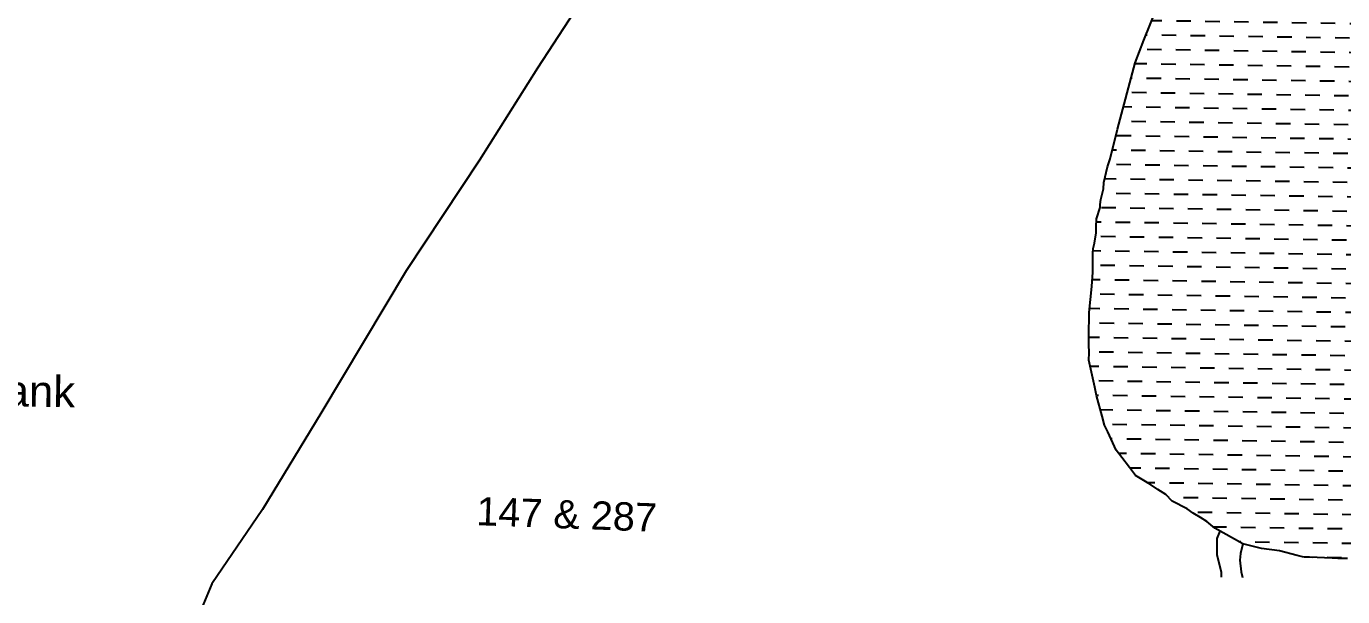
# Model space of a CAD drawing. Header units: inches. Extents: x 341797 to 347342, y 1572885 to 1580736.
# Drawn here: x 344606 to 345180, y 1577464 to 1577713 of the extents above; entities that cross this region are included whole.
import ezdxf

# ---------------------------------------------------------------- set-up
doc = ezdxf.new("R2010")
doc.units = ezdxf.units.IN
doc.header["$MEASUREMENT"] = 0
for name, color, linetype in [('PLAT NOS', 6, 'Continuous'), ('ROADS', 2, 'Continuous'), ('TANKS', 4, 'Continuous')]:
    doc.layers.add(name, color=color, linetype=linetype)
doc.styles.get("Standard").update_dxf_attribs({"font": 'arial.ttf'})

msp = doc.modelspace()

# ---------------------------------------------------------------- hatches: boundary and pattern name
at = {"layer": 'TANKS'}
h = msp.add_hatch(dxfattribs=at)
h.set_pattern_fill('DASH', color=256, scale=500, angle=-0.86361, style=0)
h.set_pattern_definition([(359.1364, (343215.46, 1577580.3147), (6.393162, 6.203283), [6.298938, -6.298938])])
h.paths.add_polyline_path([(345471.69, 1577848.86), (345461.04, 1577862.51), (345451.52, 1577878.78), (345448.48, 1577887.58), (345435.99, 1577910.03), (345424.93, 1577923.42), (345411.43, 1577932.93), (345409.43, 1577933.06), (345402.63, 1577936.06), (345385.79, 1577943.32), (345366.55, 1577952.1), (345351.71, 1577960.59), (345331.48, 1577972.62), (345318.59, 1577979.11), (345307.87, 1577982.61), (345288.77, 1577986.25), (345276.97, 1577987.47), (345261.36, 1577986.35), (345257.79, 1577985.36), (345251.48, 1577983.15), (345238.73, 1577977.48), (345227.06, 1577967.6), (345214.31, 1577954.93), (345203.75, 1577941.79), (345187.22, 1577918.26), (345164.8, 1577881.72), (345142.45, 1577835), (345132.97, 1577813.98), (345122.03, 1577790.24), (345116.07, 1577775.5), (345112.37, 1577763.6), (345110.64, 1577759.61), (345107.81, 1577749.19), (345107.34, 1577745.94), (345105.94, 1577741.45), (345103.54, 1577734.61), (345102.28, 1577731.35), (345099.09, 1577721.58), (345093.23, 1577707.09), (345089.37, 1577697.28), (345081.73, 1577668.24), (345078.51, 1577655.4), (345077.41, 1577651.8), (345075.81, 1577644.98), (345075.64, 1577642.32), (345074.49, 1577637.62), (345074.16, 1577635.42), (345074.1, 1577634.09), (345072.61, 1577629.14), (345072.43, 1577625.73), (345072.39, 1577623.07), (345071.7, 1577618.58), (345071.04, 1577616.26), (345070.92, 1577614.14), (345070.97, 1577610.41), (345070.9, 1577605.86), (345070.6, 1577599.69), (345069.41, 1577588.37), (345069.25, 1577577.86), (345069.2, 1577574.39), (345069.32, 1577570.76), (345069.27, 1577567.46), (345071.8, 1577555.8), (345072.59, 1577552.15), (345075, 1577543.04), (345076.12, 1577539.13), (345077.52, 1577536.32), (345081.21, 1577528.2), (345083.54, 1577525.04), (345086.94, 1577520.76), (345089.6, 1577517.25), (345096.06, 1577513.24), (345099.25, 1577511.16), (345102.77, 1577508.99), (345105.52, 1577505.99), (345112.17, 1577502.73), (345114.76, 1577500.83), (345117.86, 1577498.84), (345120.63, 1577497.19), (345124.14, 1577494.26), (345136.44, 1577487.36), (345139.88, 1577486.54), (345144.58, 1577485.39), (345152.31, 1577484.38), (345160.02, 1577482.26), (345162.39, 1577481.71), (345165.52, 1577481.51), (345175.37, 1577481.17), (345177.79, 1577481.03), (345182.04, 1577480.93), (345189.24, 1577480.72), (345193.06, 1577480.66), (345196.73, 1577480.82), (345202.63, 1577480.62), (345205.12, 1577480.32), (345207.72, 1577480.28), (345211.23, 1577480.38), (345224.19, 1577481.79), (345233.09, 1577482.87), (345236.96, 1577483.18), (345240.36, 1577483.5), (345243.1, 1577483.73), (345246.28, 1577483.9), (345252.7, 1577484.81), (345255.99, 1577485.03), (345262.74, 1577485.86), (345267.69, 1577486.2), (345269.72, 1577486.62), (345275.01, 1577487.84), (345281.65, 1577488.76), (345287.5, 1577489.49), (345290.31, 1577490.05), (345296.46, 1577491.16), (345299.65, 1577491.52), (345307.55, 1577491.88), (345311.49, 1577491.82), (345315.21, 1577491.77), (345319.44, 1577491.02), (345324.51, 1577490.64), (345333.16, 1577489), (345336.03, 1577488.8), (345339.36, 1577488.3), (345343.07, 1577488.17), (345349.2, 1577487.77), (345355.34, 1577486.82), (345359.01, 1577486.27), (345362.19, 1577486.11), (345366.24, 1577485.79), (345373.93, 1577485.3), (345378.36, 1577485.24), (345384.3, 1577485.45), (345392.7, 1577485.32), (345395.45, 1577485.58), (345398.04, 1577486.03), (345402.82, 1577487.38), (345409.53, 1577488.33), (345417.89, 1577489.78), (345423.21, 1577491.57), (345425.18, 1577492.78), (345428.17, 1577493.9), (345429.7, 1577494.8), (345434.27, 1577497.02), (345436.36, 1577498.47), (345437.3, 1577499.34), (345438.21, 1577500.55), (345438.87, 1577508.17), (345439.12, 1577511.76), (345438.98, 1577515.83), (345440.47, 1577534.87), (345440.52, 1577538.05), (345441.45, 1577548.58), (345443.15, 1577552.12), (345446.6, 1577562.82), (345448.5, 1577567.32), (345453.57, 1577582.28), (345458.5, 1577594.6), (345459.32, 1577597.72), (345463.39, 1577608.54), (345464.35, 1577611.35), (345468.99, 1577623.49), (345469.59, 1577625.01), (345473.07, 1577633.34), (345473.77, 1577635.09), (345475.01, 1577638.32), (345476.74, 1577643.75), (345476.2, 1577648.45), (345475.27, 1577654.31), (345473.98, 1577665.33), (345473.71, 1577669.05), (345475.03, 1577684.4), (345475.21, 1577688.55), (345475.5, 1577693.48), (345475.9, 1577698.4), (345478.35, 1577707.92), (345479.96, 1577712.61), (345489.06, 1577734.53), (345490.87, 1577738.01), (345497.59, 1577754.7), (345498.64, 1577759.28), (345501.58, 1577772.19), (345502.1, 1577777.44), (345502.41, 1577783.89), (345501.62, 1577789.49), (345499.26, 1577800.85), (345495.68, 1577810.1), (345489.63, 1577824.15)])
h.paths.add_polyline_path([(345116.43, 1577814.73), (345155.28, 1577813.29), (345155.99, 1577832.58), (345117.14, 1577834.02)], flags=25)
h.paths.add_polyline_path([(345212.17, 1577719.93), (345380.43, 1577713.7), (345381.34, 1577738.2), (345213.08, 1577744.43)], flags=24)

# ---------------------------------------------------------------- linework, layer by layer
at = {"layer": 'ROADS', "color": 1}
for p, q in [((344851.43, 1577729.61), (344828.78, 1577694.97)), ((344828.78, 1577694.97), (344803.56, 1577654.77)), ((344803.56, 1577654.77), (344771.55, 1577606.44)), ((344771.55, 1577606.44), (344734.3, 1577544.29)), ((344734.3, 1577544.29), (344708.93, 1577502.43)), ((344708.93, 1577502.43), (344686.75, 1577469.98)), ((344686.75, 1577469.98), (344681.68, 1577457.67))]:
    msp.add_line(p, q, dxfattribs=at)
at = {"layer": 'TANKS'}
for p, q in [((345093.23, 1577707.09), (345099.09, 1577721.58)), ((345089.37, 1577697.28), (345093.23, 1577707.09)), ((345081.73, 1577668.24), (345089.37, 1577697.28)), ((345078.51, 1577655.4), (345081.73, 1577668.24)), ((345077.41, 1577651.8), (345078.51, 1577655.4)), ((345075.81, 1577644.98), (345077.41, 1577651.8)), ((345075.64, 1577642.32), (345075.81, 1577644.98)), ((345074.49, 1577637.62), (345075.64, 1577642.32)), ((345072.61, 1577629.14), (345074.1, 1577634.09)), ((345074.1, 1577634.09), (345074.16, 1577635.42)), ((345074.16, 1577635.42), (345074.49, 1577637.62)), ((345072.43, 1577625.73), (345072.61, 1577629.14)), ((345071.7, 1577618.58), (345072.39, 1577623.07)), ((345072.39, 1577623.07), (345072.43, 1577625.73)), ((345070.92, 1577614.14), (345071.04, 1577616.26)), ((345071.04, 1577616.26), (345071.7, 1577618.58)), ((345070.9, 1577605.86), (345070.97, 1577610.41)), ((345070.97, 1577610.41), (345070.92, 1577614.14)), ((345070.6, 1577599.69), (345070.9, 1577605.86)), ((345069.41, 1577588.37), (345070.6, 1577599.69)), ((345069.25, 1577577.86), (345069.41, 1577588.37)), ((345069.2, 1577574.39), (345069.25, 1577577.86)), ((345069.32, 1577570.76), (345069.2, 1577574.39)), ((345069.27, 1577567.46), (345069.32, 1577570.76)), ((345071.8, 1577555.8), (345069.27, 1577567.46)), ((345072.59, 1577552.15), (345071.8, 1577555.8)), ((345075, 1577543.04), (345072.59, 1577552.15)), ((345076.12, 1577539.13), (345075, 1577543.04)), ((345077.52, 1577536.32), (345076.12, 1577539.13)), ((345081.21, 1577528.2), (345077.52, 1577536.32)), ((345083.54, 1577525.04), (345081.21, 1577528.2)), ((345086.94, 1577520.76), (345083.54, 1577525.04)), ((345089.6, 1577517.25), (345086.94, 1577520.76)), ((345096.06, 1577513.24), (345089.6, 1577517.25)), ((345099.25, 1577511.16), (345096.06, 1577513.24)), ((345102.77, 1577508.99), (345099.25, 1577511.16)), ((345105.52, 1577505.99), (345102.77, 1577508.99)), ((345112.17, 1577502.73), (345105.52, 1577505.99)), ((345114.76, 1577500.83), (345112.17, 1577502.73)), ((345117.86, 1577498.84), (345114.76, 1577500.83)), ((345120.63, 1577497.19), (345117.86, 1577498.84)), ((345124.14, 1577494.26), (345120.63, 1577497.19)), ((345136.44, 1577487.36), (345124.14, 1577494.26)), ((345125.08, 1577489.77), (345125.04, 1577487.37)), ((345126.4, 1577492.99), (345125.08, 1577489.77)), ((345125.04, 1577487.37), (345125.08, 1577485.12)), ((345125.08, 1577485.12), (345125.04, 1577482.58)), ((345135.42, 1577483.13), (345135.09, 1577480.31)), ((345136.44, 1577487.36), (345135.42, 1577483.13)), ((345139.88, 1577486.54), (345136.44, 1577487.36)), ((345144.58, 1577485.39), (345139.88, 1577486.54)), ((345152.31, 1577484.38), (345144.58, 1577485.39)), ((345160.02, 1577482.26), (345152.31, 1577484.38)), ((345125.04, 1577482.58), (345126.97, 1577475.22)), ((345135.09, 1577480.31), (345135.72, 1577475.23)), ((345162.39, 1577481.71), (345160.02, 1577482.26)), ((345165.52, 1577481.51), (345162.39, 1577481.71)), ((345175.37, 1577481.17), (345165.52, 1577481.51)), ((345177.79, 1577481.03), (345175.37, 1577481.17)), ((345182.04, 1577480.93), (345177.79, 1577481.03)), ((345126.97, 1577475.22), (345126.94, 1577472.89)), ((345135.72, 1577475.23), (345136.25, 1577472.75))]:
    msp.add_line(p, q, dxfattribs=at)

# ---------------------------------------------------------------- texts
at = {"layer": 'PLAT NOS', "color": 0}
msp.add_text('Rapur Tank', height=13.606, rotation=359.13639, dxfattribs=at).set_placement((344527.75, 1577548.44))
at = {"layer": 'PLAT NOS', "color": 0, "oblique": 0}
msp.add_text('147 & 287', height=12.366, rotation=357.88117, dxfattribs=at).set_placement((344801.95, 1577495.56))

doc.saveas('drawing.dxf')
